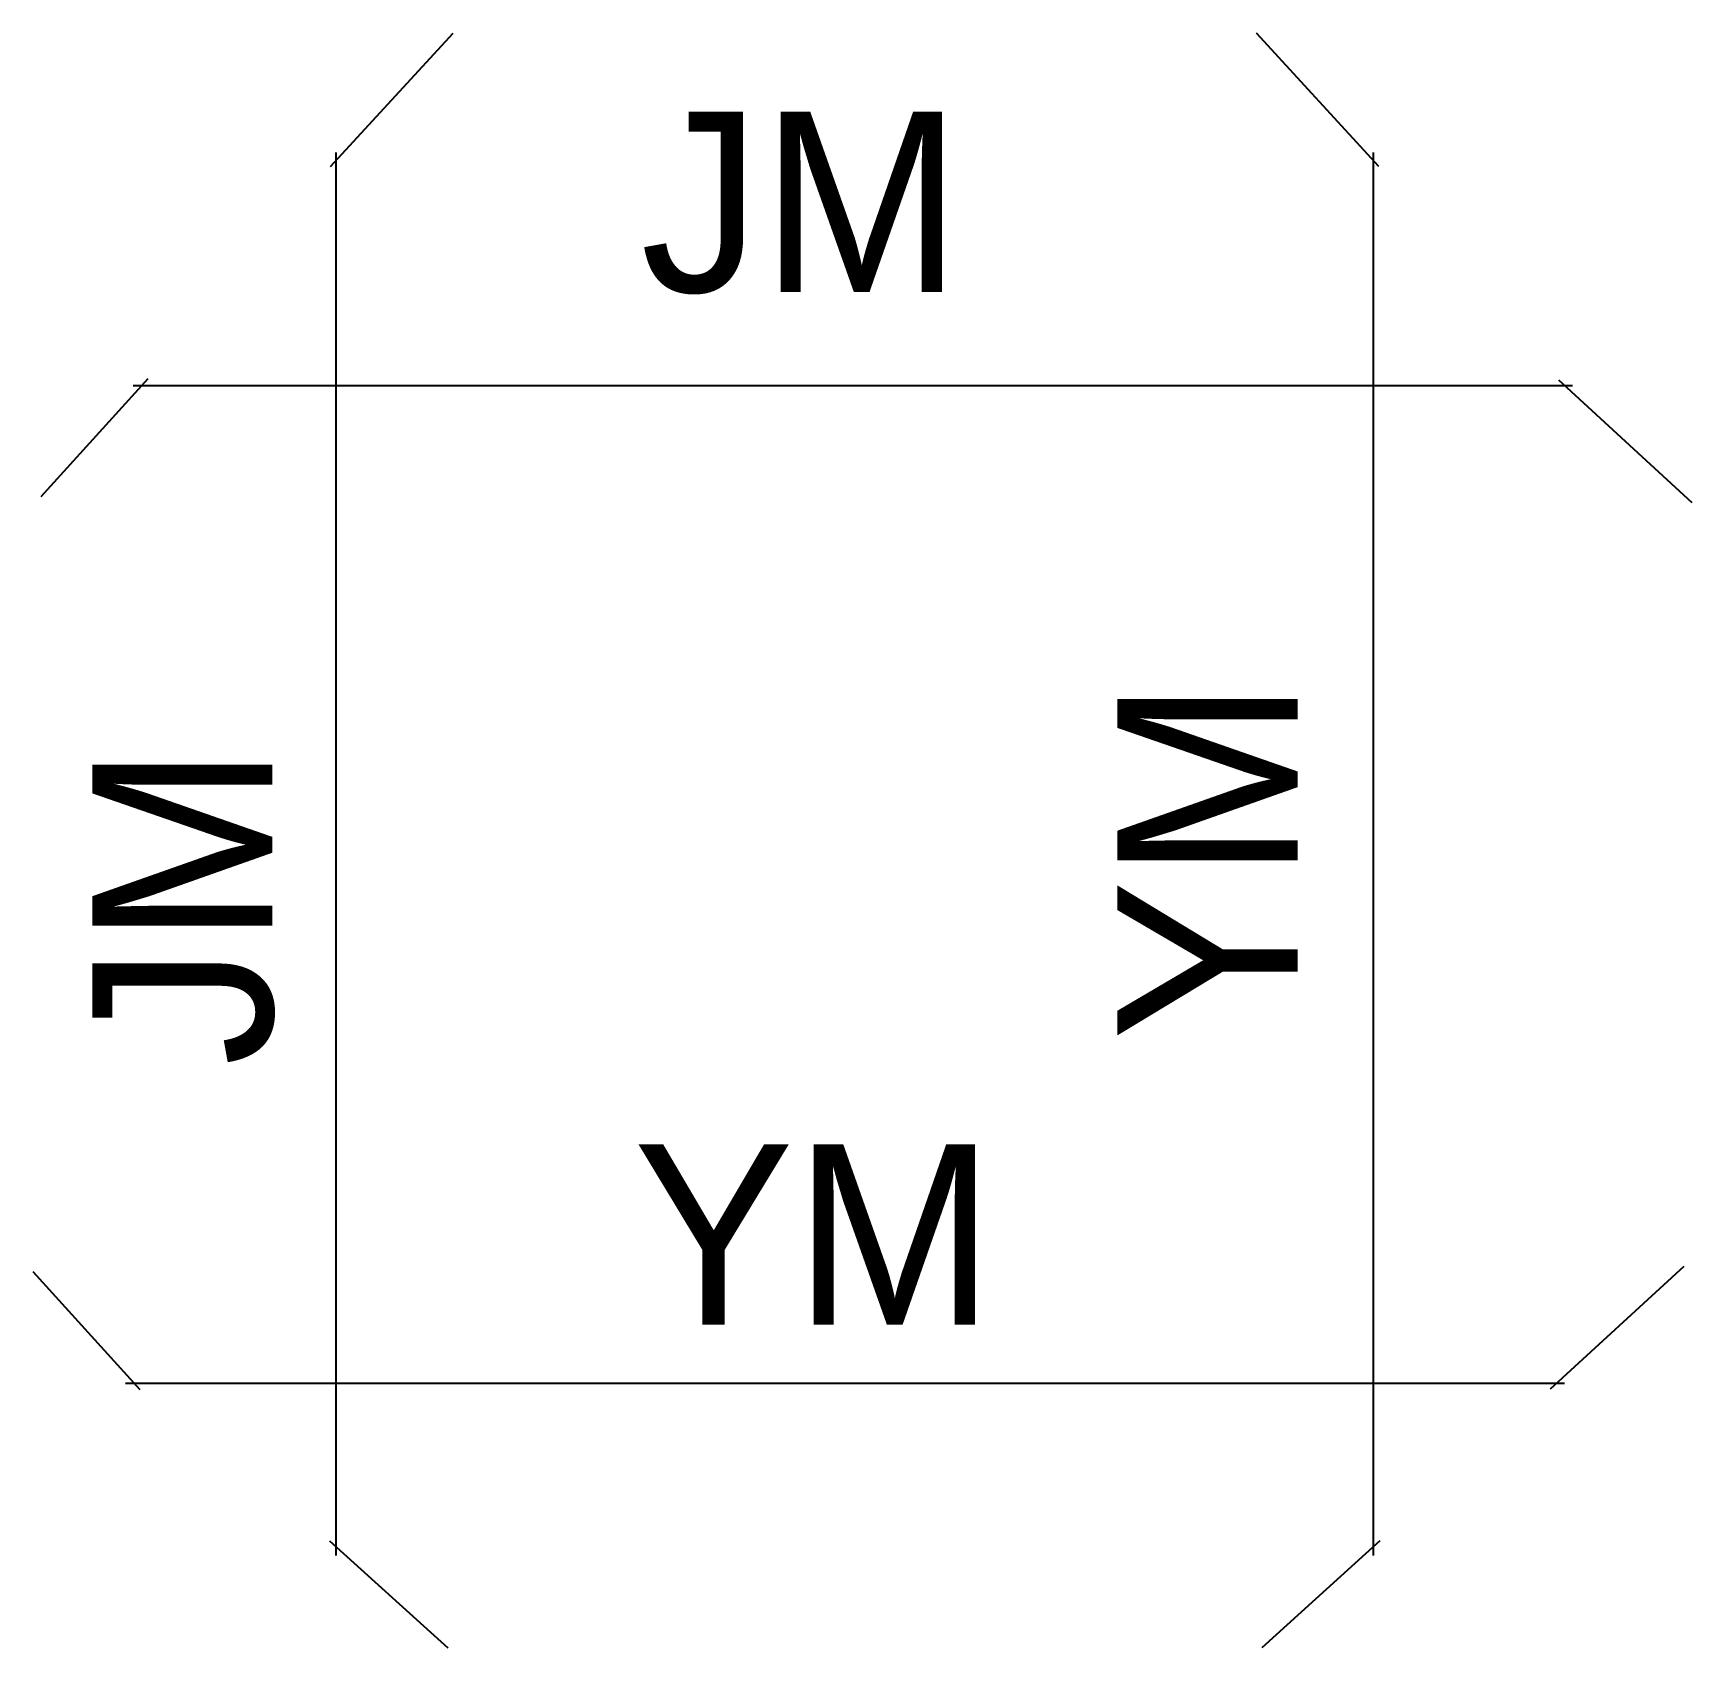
# Model space of a CAD drawing. Header units: metres. Extents: x -76368 to -74068, y -330864 to -328624.
import ezdxf

# ---------------------------------------------------------------- set-up
doc = ezdxf.new("R2010")
doc.units = ezdxf.units.M
doc.layers.add('DIM', color=4, linetype='Continuous')
doc.layers.add('STEEL', color=1, linetype='Continuous')

msp = doc.modelspace()

# ---------------------------------------------------------------- linework, layer by layer
at = {"layer": 'STEEL'}
for points in [[(-75955.77, -328809.57), (-75785.88, -328624.39)], [(-74501.78, -328809.57), (-74671.67, -328624.39)], [(-75948.14, -330736.37), (-75948.14, -328790.11)], [(-74509.41, -330736.37), (-74509.41, -328790.11)], [(-76209.34, -329104.14), (-76357.66, -329267.85)], [(-76229.65, -329113.14), (-74233.35, -329113.14)], [(-74252.8, -329105.51), (-74067.63, -329275.4)], [(-76220.07, -330506.39), (-76368.39, -330342.68)], [(-74263.53, -330505.02), (-74078.36, -330335.13)], [(-76240.38, -330497.39), (-74244.08, -330497.39)], [(-75957.14, -330716.06), (-75793.42, -330864.38)], [(-74500.41, -330716.06), (-74664.12, -330864.38)]]:
    msp.add_lwpolyline(points, dxfattribs=at)

# ---------------------------------------------------------------- texts
at = {"layer": 'DIM'}
for s, p in [('JM', (-75526.03, -328983.38)), ('YM', (-75535.99, -330416.02))]:
    msp.add_text(s, height=250, dxfattribs=at).set_placement(p)
for s, p in [('YM', (-74614.56, -330022.2)), ('JM', (-76036.42, -330057.24))]:
    msp.add_text(s, height=250, rotation=90, dxfattribs=at).set_placement(p)

doc.saveas('drawing.dxf')
